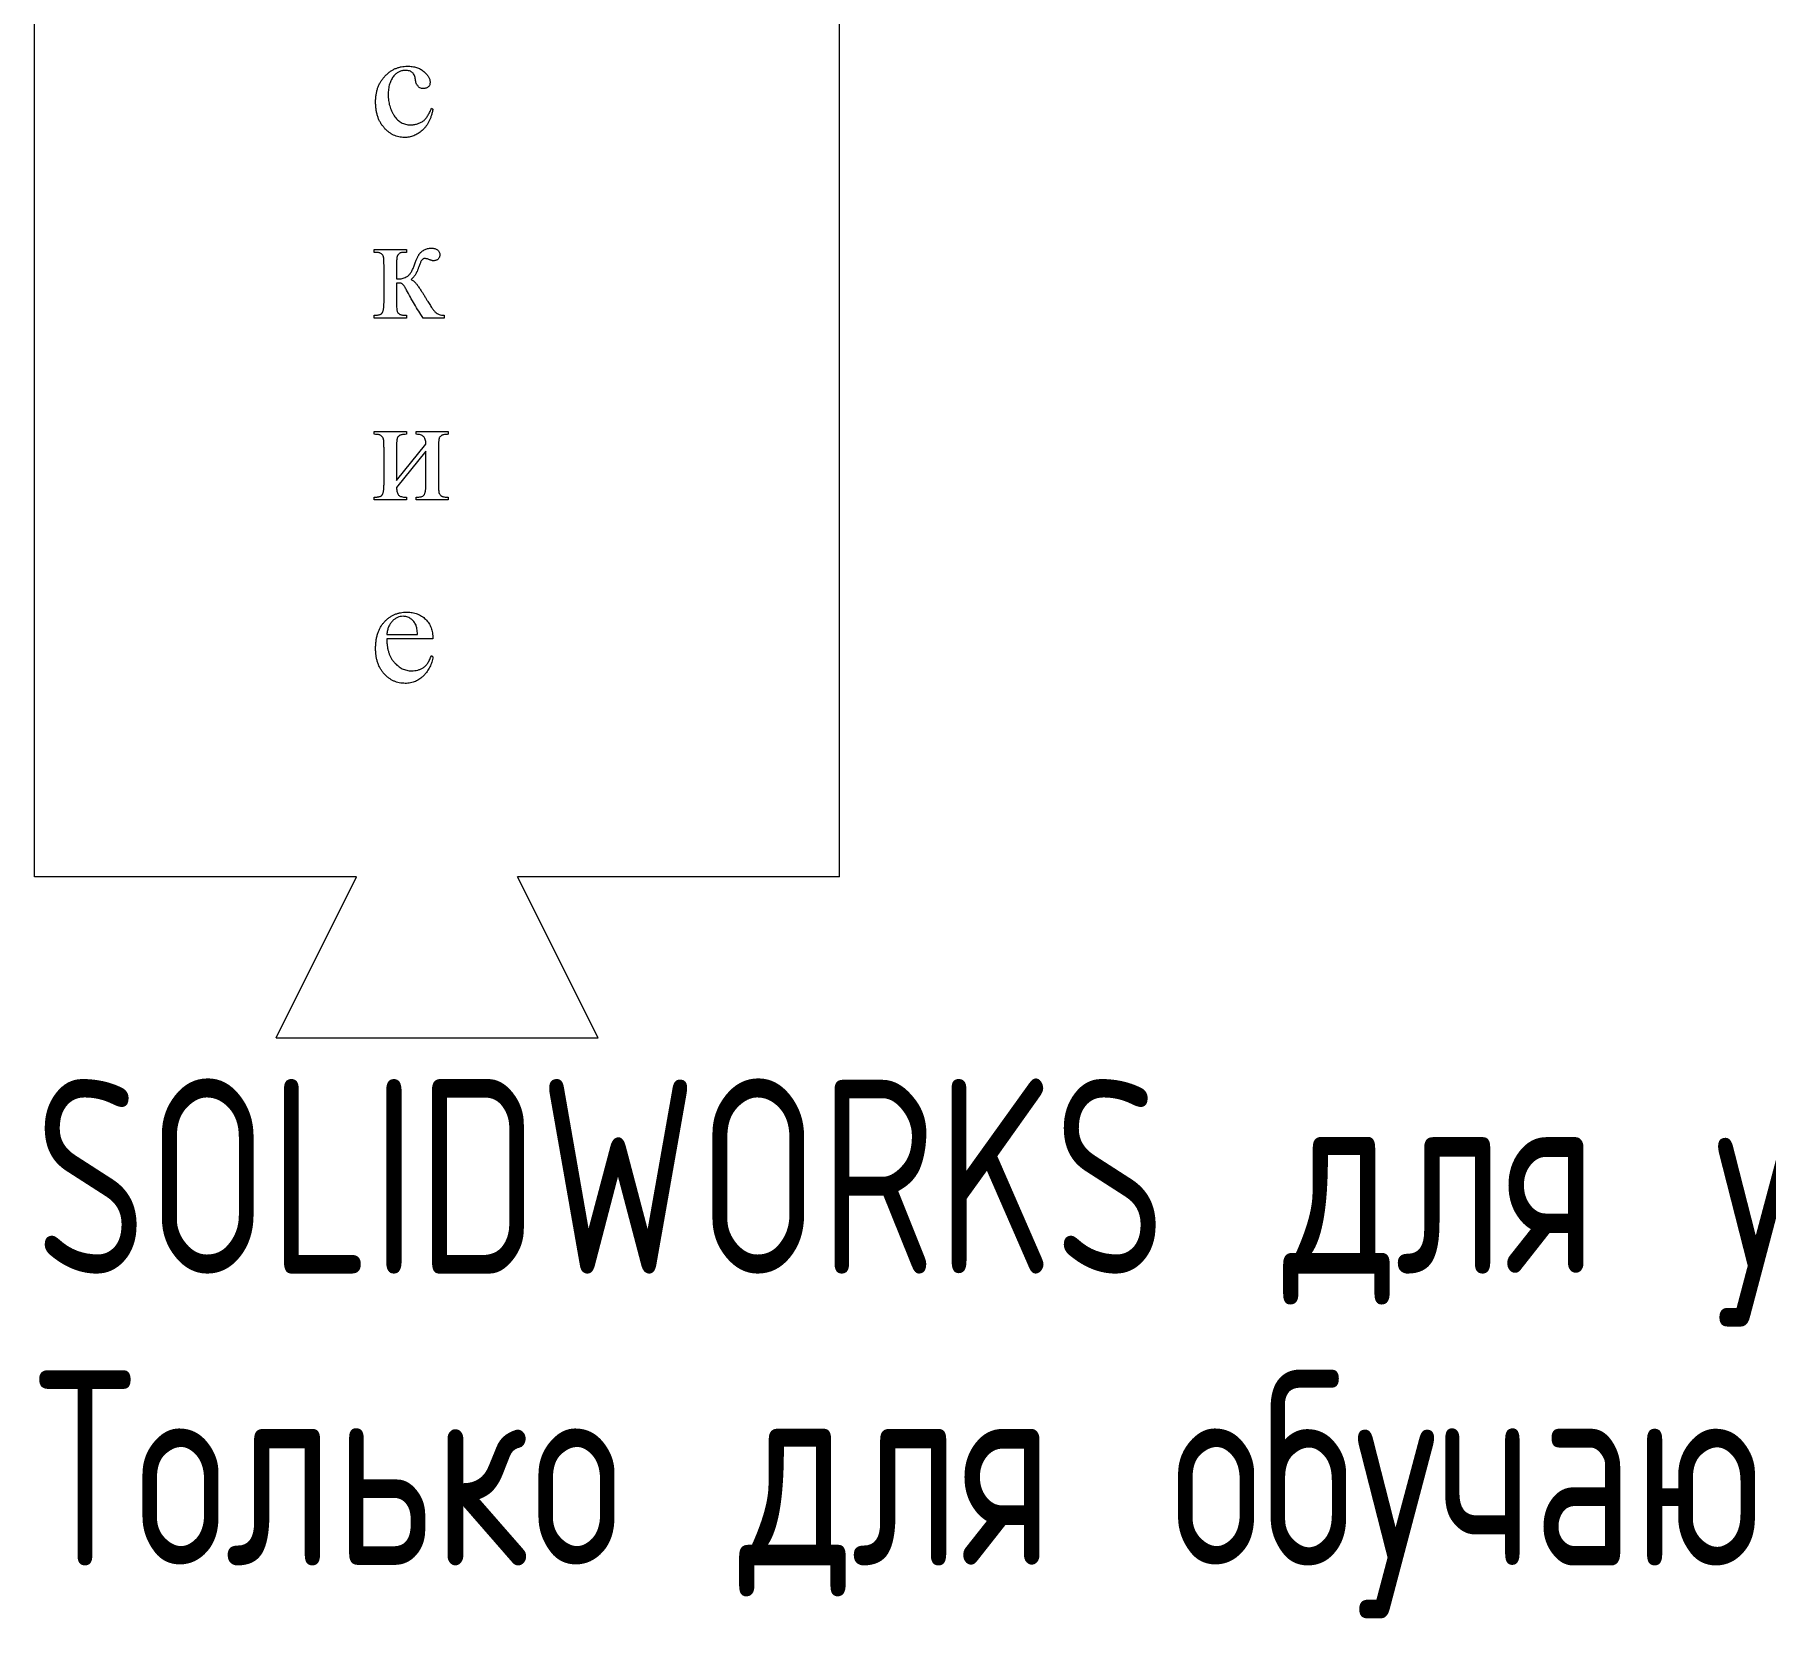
# Model space of a CAD drawing. Header units: millimetres. Extents: x -10 to 76, y -35.9 to 42.5.
# Drawn here: x -10 to 33, y -35.92 to 3.43 of the extents above; entities that cross this region are included whole.
import ezdxf

# ---------------------------------------------------------------- set-up
doc = ezdxf.new("R2010")
doc.units = ezdxf.units.MM
doc.styles.add('SLDTEXTSTYLE0', font='TXT', dxfattribs={"width": 0.7, "bigfont": 'bigfont'})

msp = doc.modelspace()

# ---------------------------------------------------------------- linework, layer by layer
at = {"color": 7, "linetype": 'Continuous', "lineweight": 15}
for p, q in [((-10, -17.5), (-10, 42.5)), ((10, -17.5), (10, 42.5)), ((-0.139, 1.601), (-0.104, 1.576)), ((-1.563, -1.913), (-0.764, -1.913)), ((-1.563, -1.983), (-1.563, -1.913)), ((-0.764, -1.913), (-0.764, -1.983)), ((-1.319, -3.233), (-1.319, -2.295)), ((-1.007, -2.295), (-1.007, -2.639)), ((-1.007, -2.75), (-1.007, -3.233)), ((-1.563, -3.615), (-1.563, -3.545)), ((-0.764, -3.615), (-1.563, -3.615)), ((-0.764, -3.545), (-0.764, -3.615)), ((0.174, -3.615), (-0.345, -3.615)), ((0.174, -3.545), (0.174, -3.615)), ((-1.563, -6.434), (-0.764, -6.434)), ((-1.563, -6.503), (-1.563, -6.434)), ((-0.764, -6.434), (-0.764, -6.503)), ((-0.521, -6.434), (0.278, -6.434)), ((-0.521, -6.503), (-0.521, -6.434)), ((0.278, -6.434), (0.278, -6.503)), ((-1.319, -7.753), (-1.319, -6.837)), ((-1.007, -7.649), (-0.278, -6.747)), ((-1.007, -6.816), (-1.007, -7.649)), ((0.035, -6.816), (0.035, -7.753)), ((-0.278, -6.92), (-1.007, -7.823)), ((-0.278, -7.753), (-0.278, -6.92)), ((-1.563, -8.135), (-1.563, -8.066)), ((-0.764, -8.135), (-1.563, -8.135)), ((-0.764, -8.066), (-0.764, -8.135)), ((-0.521, -8.135), (-0.521, -8.066)), ((0.278, -8.135), (-0.521, -8.135)), ((0.278, -8.066), (0.278, -8.135)), ((-1.25, -11.476), (-0.486, -11.476)), ((-0.104, -11.58), (-1.25, -11.58)), ((-0.139, -11.997), (-0.104, -12.031)), ((-2, -17.5), (-10, -17.5)), ((-4, -21.5), (-2, -17.5)), ((10, -17.5), (2, -17.5)), ((4, -21.5), (2, -17.5)), ((-4, -21.5), (4, -21.5))]:
    msp.add_line(p, q, dxfattribs=at)
for points, knots in [([(-1.528, 1.756), (-1.527, 1.788), (-1.526, 1.851), (-1.514, 1.943), (-1.497, 2.03), (-1.471, 2.113), (-1.438, 2.191), (-1.398, 2.264), (-1.35, 2.333), (-1.296, 2.397), (-1.236, 2.454), (-1.173, 2.505), (-1.107, 2.547), (-1.039, 2.582), (-0.966, 2.609), (-0.892, 2.629), (-0.814, 2.64), (-0.761, 2.642), (-0.735, 2.642)], [0, 0, 0, 0, 0.072348, 0.141853, 0.208576, 0.273678, 0.337016, 0.399893, 0.46243, 0.525867, 0.588258, 0.648982, 0.707779, 0.765499, 0.823005, 0.880859, 0.939486, 1, 1, 1, 1]), ([(-0.735, 2.642), (-0.715, 2.642), (-0.676, 2.641), (-0.618, 2.635), (-0.563, 2.625), (-0.511, 2.611), (-0.462, 2.592), (-0.416, 2.57), (-0.372, 2.543), (-0.332, 2.513), (-0.295, 2.481), (-0.263, 2.448), (-0.236, 2.414), (-0.213, 2.38), (-0.195, 2.346), (-0.183, 2.312), (-0.176, 2.276), (-0.174, 2.253), (-0.174, 2.241)], [0, 0, 0, 0, 0.078987, 0.155461, 0.228504, 0.299874, 0.368913, 0.436633, 0.504566, 0.571733, 0.636809, 0.697707, 0.754863, 0.808202, 0.858269, 0.90707, 0.953934, 1, 1, 1, 1]), ([(-1.071, 2.404), (-1.083, 2.389), (-1.106, 2.359), (-1.135, 2.308), (-1.16, 2.255), (-1.18, 2.198), (-1.197, 2.137), (-1.207, 2.073), (-1.214, 2.005), (-1.215, 1.959), (-1.215, 1.935)], [0, 0, 0, 0, 0.114122, 0.229836, 0.347266, 0.467003, 0.592773, 0.722595, 0.857836, 1, 1, 1, 1]), ([(-0.783, 2.538), (-0.798, 2.538), (-0.826, 2.537), (-0.868, 2.531), (-0.907, 2.52), (-0.945, 2.505), (-0.98, 2.487), (-1.012, 2.463), (-1.044, 2.436), (-1.062, 2.415), (-1.071, 2.404)], [0, 0, 0, 0, 0.132232, 0.259003, 0.383955, 0.504737, 0.624374, 0.746234, 0.871404, 1, 1, 1, 1]), ([(-0.61, 2.481), (-0.621, 2.49), (-0.644, 2.508), (-0.686, 2.526), (-0.733, 2.536), (-0.766, 2.537), (-0.783, 2.538)], [0, 0, 0, 0, 0.2272266, 0.4659085, 0.7196171, 1, 1, 1, 1]), ([(-0.481, 2.159), (-0.488, 2.167), (-0.505, 2.183), (-0.52, 2.219), (-0.533, 2.261), (-0.538, 2.311), (-0.545, 2.362), (-0.559, 2.409), (-0.581, 2.449), (-0.601, 2.471), (-0.61, 2.481)], [0, 0, 0, 0, 0.09196, 0.195788, 0.319995, 0.466448, 0.616365, 0.752585, 0.879724, 1, 1, 1, 1]), ([(-0.34, 2.087), (-0.356, 2.087), (-0.386, 2.089), (-0.427, 2.102), (-0.461, 2.126), (-0.474, 2.148), (-0.481, 2.159)], [0, 0, 0, 0, 0.289795, 0.540036, 0.769652, 1, 1, 1, 1]), ([(-0.174, 2.241), (-0.174, 2.231), (-0.175, 2.209), (-0.183, 2.179), (-0.198, 2.152), (-0.217, 2.129), (-0.241, 2.109), (-0.27, 2.096), (-0.304, 2.088), (-0.327, 2.087), (-0.34, 2.087)], [0, 0, 0, 0, 0.127628, 0.248475, 0.364193, 0.481722, 0.600903, 0.722306, 0.855465, 1, 1, 1, 1]), ([(-0.812, 0.872), (-0.836, 0.872), (-0.883, 0.874), (-0.952, 0.886), (-1.018, 0.904), (-1.082, 0.93), (-1.144, 0.964), (-1.204, 1.006), (-1.261, 1.054), (-1.315, 1.11), (-1.365, 1.172), (-1.409, 1.24), (-1.446, 1.313), (-1.475, 1.392), (-1.5, 1.475), (-1.515, 1.565), (-1.526, 1.658), (-1.527, 1.723), (-1.528, 1.756)], [0, 0, 0, 0, 0.055667, 0.110708, 0.164861, 0.218935, 0.274423, 0.33124, 0.390095, 0.451778, 0.514749, 0.578206, 0.642458, 0.708369, 0.776852, 0.84772, 0.922137, 1, 1, 1, 1]), ([(-1.215, 1.935), (-1.215, 1.911), (-1.214, 1.863), (-1.207, 1.792), (-1.195, 1.723), (-1.179, 1.656), (-1.158, 1.591), (-1.132, 1.529), (-1.101, 1.469), (-1.067, 1.411), (-1.029, 1.358), (-0.986, 1.312), (-0.941, 1.272), (-0.892, 1.24), (-0.839, 1.215), (-0.783, 1.197), (-0.724, 1.186), (-0.684, 1.185), (-0.663, 1.184)], [0, 0, 0, 0, 0.070681, 0.139054, 0.206508, 0.272765, 0.338141, 0.402874, 0.467938, 0.533187, 0.596828, 0.657203, 0.714705, 0.771024, 0.826734, 0.882839, 0.940227, 1, 1, 1, 1]), ([(-0.104, 1.576), (-0.11, 1.547), (-0.122, 1.491), (-0.145, 1.41), (-0.172, 1.335), (-0.204, 1.265), (-0.239, 1.202), (-0.279, 1.144), (-0.323, 1.091), (-0.37, 1.045), (-0.421, 1.004), (-0.473, 0.969), (-0.526, 0.939), (-0.581, 0.914), (-0.637, 0.895), (-0.694, 0.881), (-0.753, 0.873), (-0.792, 0.872), (-0.812, 0.872)], [0, 0, 0, 0, 0.081088, 0.15785, 0.230956, 0.300948, 0.367854, 0.431957, 0.494197, 0.555482, 0.614988, 0.672319, 0.728291, 0.782908, 0.83709, 0.890849, 0.945156, 1, 1, 1, 1]), ([(-0.337, 1.286), (-0.328, 1.293), (-0.31, 1.309), (-0.286, 1.337), (-0.26, 1.369), (-0.236, 1.407), (-0.211, 1.448), (-0.187, 1.495), (-0.162, 1.546), (-0.147, 1.582), (-0.139, 1.601)], [0, 0, 0, 0, 0.0911581, 0.1904854, 0.298682, 0.4186141, 0.5463495, 0.6867228, 0.8374427, 1, 1, 1, 1]), ([(-0.663, 1.184), (-0.633, 1.185), (-0.575, 1.188), (-0.49, 1.207), (-0.41, 1.239), (-0.361, 1.27), (-0.337, 1.286)], [0, 0, 0, 0, 0.2556311, 0.5026382, 0.7489312, 1, 1, 1, 1]), ([(-1.319, -2.295), (-1.32, -2.28), (-1.32, -2.252), (-1.32, -2.212), (-1.322, -2.177), (-1.324, -2.146), (-1.327, -2.121), (-1.33, -2.1), (-1.334, -2.084), (-1.342, -2.063), (-1.364, -2.037), (-1.392, -2.012), (-1.426, -1.996), (-1.463, -1.989), (-1.509, -1.983), (-1.544, -1.983), (-1.563, -1.983)], [0, 0, 0, 0, 0.093907, 0.176501, 0.250116, 0.313632, 0.367104, 0.410627, 0.444661, 0.469031, 0.554788, 0.648797, 0.707506, 0.784336, 0.881162, 1, 1, 1, 1]), ([(-0.764, -1.983), (-0.784, -1.983), (-0.819, -1.983), (-0.866, -1.987), (-0.901, -1.992), (-0.931, -2.005), (-0.955, -2.028), (-0.977, -2.048), (-0.989, -2.067), (-0.993, -2.084), (-0.998, -2.106), (-1.001, -2.133), (-1.004, -2.166), (-1.005, -2.204), (-1.007, -2.248), (-1.007, -2.279), (-1.007, -2.295)], [0, 0, 0, 0, 0.1222594, 0.2191212, 0.2910432, 0.3397847, 0.4171978, 0.4989104, 0.5235314, 0.5586565, 0.6044032, 0.6608783, 0.7285014, 0.8070755, 0.8979412, 1, 1, 1, 1]), ([(-0.568, -2.314), (-0.562, -2.298), (-0.551, -2.267), (-0.534, -2.222), (-0.518, -2.181), (-0.503, -2.145), (-0.489, -2.113), (-0.476, -2.085), (-0.462, -2.061), (-0.447, -2.034), (-0.425, -2.005), (-0.394, -1.974), (-0.359, -1.946), (-0.32, -1.923), (-0.279, -1.903), (-0.235, -1.889), (-0.191, -1.88), (-0.161, -1.879), (-0.146, -1.878)], [0, 0, 0, 0, 0.078916, 0.151342, 0.217776, 0.277769, 0.331037, 0.378705, 0.420113, 0.455677, 0.520615, 0.586044, 0.653655, 0.723368, 0.793593, 0.86309, 0.931303, 1, 1, 1, 1]), ([(-0.307, -2.135), (-0.314, -2.136), (-0.328, -2.137), (-0.348, -2.146), (-0.366, -2.161), (-0.385, -2.182), (-0.401, -2.208), (-0.417, -2.241), (-0.432, -2.278), (-0.44, -2.306), (-0.445, -2.32)], [0, 0, 0, 0, 0.084761, 0.171884, 0.267899, 0.377541, 0.503906, 0.649294, 0.813972, 1, 1, 1, 1]), ([(-0.189, -2.166), (-0.201, -2.161), (-0.224, -2.153), (-0.255, -2.143), (-0.282, -2.137), (-0.299, -2.136), (-0.307, -2.135)], [0, 0, 0, 0, 0.318645, 0.589242, 0.816444, 1, 1, 1, 1]), ([(-0.146, -1.878), (-0.13, -1.879), (-0.101, -1.88), (-0.058, -1.889), (-0.021, -1.902), (0.011, -1.923), (0.037, -1.947), (0.056, -1.976), (0.067, -2.009), (0.069, -2.032), (0.069, -2.043)], [0, 0, 0, 0, 0.153745, 0.294103, 0.424033, 0.546815, 0.662945, 0.773828, 0.883323, 1, 1, 1, 1]), ([(0.069, -2.043), (0.069, -2.053), (0.068, -2.073), (0.06, -2.101), (0.046, -2.126), (0.028, -2.149), (0.005, -2.168), (-0.023, -2.181), (-0.055, -2.19), (-0.077, -2.191), (-0.089, -2.191)], [0, 0, 0, 0, 0.121112, 0.239222, 0.356143, 0.476822, 0.598919, 0.722779, 0.854409, 1, 1, 1, 1]), ([(-0.951, -2.642), (-0.932, -2.642), (-0.896, -2.64), (-0.842, -2.628), (-0.791, -2.608), (-0.749, -2.586), (-0.717, -2.562), (-0.693, -2.54), (-0.67, -2.513), (-0.649, -2.481), (-0.627, -2.446), (-0.606, -2.406), (-0.586, -2.362), (-0.574, -2.33), (-0.568, -2.314)], [0, 0, 0, 0, 0.101064, 0.201325, 0.301805, 0.40633, 0.461233, 0.521268, 0.585691, 0.656022, 0.732209, 0.814362, 0.904164, 1, 1, 1, 1]), ([(-0.445, -2.32), (-0.455, -2.345), (-0.472, -2.39), (-0.497, -2.451), (-0.517, -2.497), (-0.535, -2.532), (-0.556, -2.56), (-0.58, -2.59), (-0.611, -2.624), (-0.635, -2.647), (-0.648, -2.66)], [0, 0, 0, 0, 0.200564, 0.363184, 0.489199, 0.577015, 0.655852, 0.752031, 0.866017, 1, 1, 1, 1]), ([(-0.089, -2.191), (-0.096, -2.191), (-0.111, -2.19), (-0.135, -2.184), (-0.162, -2.177), (-0.18, -2.17), (-0.189, -2.166)], [0, 0, 0, 0, 0.204113, 0.43847, 0.704396, 1, 1, 1, 1]), ([(-1.007, -2.639), (-0.995, -2.64), (-0.976, -2.641), (-0.958, -2.642), (-0.951, -2.642)], [0, 0, 0, 0, 0.6251352, 1, 1, 1, 1]), ([(-0.938, -2.747), (-0.947, -2.747), (-0.97, -2.747), (-0.993, -2.749), (-1.007, -2.75)], [0, 0, 0, 0, 0.4057738, 1, 1, 1, 1]), ([(-0.761, -2.918), (-0.768, -2.904), (-0.781, -2.879), (-0.801, -2.843), (-0.821, -2.814), (-0.839, -2.789), (-0.859, -2.77), (-0.882, -2.755), (-0.909, -2.748), (-0.928, -2.747), (-0.938, -2.747)], [0, 0, 0, 0, 0.176324, 0.331474, 0.466102, 0.58145, 0.68417, 0.783784, 0.887503, 1, 1, 1, 1]), ([(-0.345, -3.615), (-0.382, -3.558), (-0.458, -3.445), (-0.564, -3.271), (-0.666, -3.096), (-0.729, -2.977), (-0.761, -2.918)], [0, 0, 0, 0, 0.25189, 0.503012, 0.751516, 1, 1, 1, 1]), ([(-0.648, -2.66), (-0.638, -2.664), (-0.617, -2.672), (-0.587, -2.691), (-0.556, -2.719), (-0.529, -2.746), (-0.505, -2.775), (-0.483, -2.805), (-0.456, -2.842), (-0.426, -2.887), (-0.392, -2.94), (-0.355, -3.001), (-0.313, -3.068), (-0.284, -3.116), (-0.269, -3.141)], [0, 0, 0, 0, 0.050406, 0.108021, 0.1736, 0.248249, 0.294719, 0.35457, 0.428404, 0.514547, 0.616191, 0.730218, 0.858305, 1, 1, 1, 1]), ([(-1.563, -3.545), (-1.55, -3.545), (-1.526, -3.544), (-1.493, -3.542), (-1.463, -3.537), (-1.436, -3.532), (-1.412, -3.524), (-1.393, -3.514), (-1.376, -3.503), (-1.363, -3.488), (-1.352, -3.471), (-1.344, -3.45), (-1.336, -3.424), (-1.33, -3.395), (-1.325, -3.36), (-1.322, -3.322), (-1.32, -3.279), (-1.32, -3.248), (-1.319, -3.233)], [0, 0, 0, 0, 0.07867, 0.149559, 0.2129, 0.270133, 0.322035, 0.367906, 0.40964, 0.448355, 0.488825, 0.536867, 0.591666, 0.655823, 0.728351, 0.809555, 0.900842, 1, 1, 1, 1]), ([(-1.007, -3.233), (-1.007, -3.259), (-1.006, -3.306), (-1.004, -3.37), (-0.998, -3.418), (-0.991, -3.452), (-0.979, -3.477), (-0.964, -3.496), (-0.945, -3.512), (-0.923, -3.525), (-0.894, -3.535), (-0.857, -3.54), (-0.813, -3.545), (-0.781, -3.545), (-0.764, -3.545)], [0, 0, 0, 0, 0.163987, 0.29444, 0.394041, 0.462143, 0.513377, 0.563022, 0.613211, 0.665031, 0.725407, 0.800747, 0.89216, 1, 1, 1, 1]), ([(-0.269, -3.141), (-0.257, -3.162), (-0.234, -3.201), (-0.199, -3.255), (-0.168, -3.305), (-0.138, -3.348), (-0.112, -3.387), (-0.087, -3.419), (-0.064, -3.446), (-0.039, -3.475), (-0.002, -3.503), (0.049, -3.526), (0.109, -3.542), (0.151, -3.544), (0.174, -3.545)], [0, 0, 0, 0, 0.112226, 0.214184, 0.306613, 0.390473, 0.463658, 0.528415, 0.583138, 0.628598, 0.711684, 0.798666, 0.894228, 1, 1, 1, 1]), ([(-1.319, -6.837), (-1.32, -6.821), (-1.32, -6.791), (-1.32, -6.748), (-1.322, -6.711), (-1.324, -6.678), (-1.327, -6.651), (-1.33, -6.629), (-1.334, -6.612), (-1.342, -6.589), (-1.364, -6.562), (-1.392, -6.535), (-1.426, -6.517), (-1.462, -6.509), (-1.509, -6.504), (-1.544, -6.504), (-1.563, -6.503)], [0, 0, 0, 0, 0.095799, 0.181802, 0.256983, 0.322441, 0.377141, 0.42117, 0.456021, 0.481503, 0.567561, 0.660854, 0.7183, 0.79249, 0.885655, 1, 1, 1, 1]), ([(-0.764, -6.503), (-0.782, -6.504), (-0.814, -6.504), (-0.859, -6.508), (-0.894, -6.515), (-0.927, -6.529), (-0.957, -6.553), (-0.98, -6.577), (-0.991, -6.599), (-0.994, -6.616), (-0.999, -6.637), (-1.001, -6.663), (-1.004, -6.694), (-1.005, -6.73), (-1.007, -6.771), (-1.007, -6.801), (-1.007, -6.816)], [0, 0, 0, 0, 0.1120778, 0.2041816, 0.2783152, 0.3346332, 0.4276502, 0.5160293, 0.5423492, 0.5774828, 0.6225333, 0.677143, 0.743018, 0.8177793, 0.9038091, 1, 1, 1, 1]), ([(-0.278, -6.747), (-0.279, -6.726), (-0.281, -6.687), (-0.292, -6.634), (-0.309, -6.591), (-0.334, -6.557), (-0.368, -6.532), (-0.411, -6.516), (-0.463, -6.505), (-0.501, -6.504), (-0.521, -6.503)], [0, 0, 0, 0, 0.157004, 0.292089, 0.406113, 0.505202, 0.603474, 0.716453, 0.84726, 1, 1, 1, 1]), ([(0.278, -6.503), (0.26, -6.504), (0.227, -6.504), (0.183, -6.508), (0.148, -6.515), (0.114, -6.529), (0.084, -6.553), (0.062, -6.577), (0.051, -6.599), (0.047, -6.616), (0.043, -6.637), (0.041, -6.663), (0.037, -6.694), (0.036, -6.73), (0.035, -6.771), (0.035, -6.801), (0.035, -6.816)], [0, 0, 0, 0, 0.1120778, 0.2041816, 0.2783152, 0.3346332, 0.4276502, 0.5160293, 0.5423492, 0.5774828, 0.6225333, 0.677143, 0.743018, 0.8177793, 0.9038091, 1, 1, 1, 1]), ([(-1.563, -8.066), (-1.55, -8.066), (-1.526, -8.065), (-1.493, -8.063), (-1.463, -8.058), (-1.436, -8.053), (-1.412, -8.045), (-1.393, -8.035), (-1.376, -8.024), (-1.363, -8.009), (-1.352, -7.992), (-1.344, -7.971), (-1.336, -7.945), (-1.33, -7.916), (-1.325, -7.881), (-1.322, -7.842), (-1.32, -7.799), (-1.32, -7.769), (-1.319, -7.753)], [0, 0, 0, 0, 0.07867, 0.149559, 0.2129, 0.270133, 0.322035, 0.367906, 0.40964, 0.448355, 0.488825, 0.536867, 0.591666, 0.655823, 0.728351, 0.809555, 0.900842, 1, 1, 1, 1]), ([(-1.007, -7.823), (-1.006, -7.844), (-1.004, -7.883), (-0.994, -7.936), (-0.98, -7.979), (-0.96, -8.015), (-0.927, -8.039), (-0.884, -8.054), (-0.828, -8.064), (-0.787, -8.065), (-0.764, -8.066)], [0, 0, 0, 0, 0.15713, 0.289234, 0.399759, 0.491168, 0.582772, 0.693427, 0.832358, 1, 1, 1, 1]), ([(-0.521, -8.066), (-0.499, -8.066), (-0.458, -8.065), (-0.402, -8.055), (-0.358, -8.039), (-0.33, -8.018), (-0.314, -7.996), (-0.305, -7.975), (-0.296, -7.95), (-0.289, -7.92), (-0.284, -7.885), (-0.281, -7.845), (-0.278, -7.801), (-0.278, -7.77), (-0.278, -7.753)], [0, 0, 0, 0, 0.140862, 0.258419, 0.354011, 0.434773, 0.475729, 0.523826, 0.580617, 0.645263, 0.71919, 0.803075, 0.897046, 1, 1, 1, 1]), ([(0.035, -7.753), (0.035, -7.768), (0.035, -7.796), (0.035, -7.835), (0.037, -7.87), (0.039, -7.901), (0.042, -7.926), (0.045, -7.947), (0.049, -7.963), (0.057, -7.985), (0.079, -8.011), (0.108, -8.037), (0.142, -8.053), (0.179, -8.06), (0.225, -8.066), (0.259, -8.066), (0.278, -8.066)], [0, 0, 0, 0, 0.091622, 0.174196, 0.246663, 0.310163, 0.363622, 0.407135, 0.441978, 0.467395, 0.554713, 0.650292, 0.708987, 0.786643, 0.882322, 1, 1, 1, 1]), ([(-1.528, -11.827), (-1.527, -11.792), (-1.526, -11.725), (-1.515, -11.626), (-1.499, -11.534), (-1.474, -11.447), (-1.443, -11.366), (-1.405, -11.291), (-1.36, -11.222), (-1.308, -11.16), (-1.251, -11.103), (-1.19, -11.055), (-1.125, -11.013), (-1.058, -10.978), (-0.986, -10.952), (-0.911, -10.934), (-0.832, -10.922), (-0.778, -10.921), (-0.751, -10.92)], [0, 0, 0, 0, 0.077568, 0.151102, 0.22088, 0.287607, 0.351649, 0.414317, 0.475022, 0.535824, 0.595501, 0.653268, 0.709944, 0.766468, 0.822806, 0.880197, 0.93896, 1, 1, 1, 1]), ([(-0.845, -11.024), (-0.869, -11.026), (-0.918, -11.029), (-0.988, -11.052), (-1.054, -11.091), (-1.104, -11.133), (-1.14, -11.175), (-1.166, -11.209), (-1.187, -11.246), (-1.206, -11.286), (-1.222, -11.33), (-1.234, -11.376), (-1.244, -11.425), (-1.248, -11.458), (-1.25, -11.476)], [0, 0, 0, 0, 0.109558, 0.218079, 0.329936, 0.450508, 0.513312, 0.576744, 0.640897, 0.707463, 0.775895, 0.8475, 0.922135, 1, 1, 1, 1]), ([(-0.524, -11.246), (-0.532, -11.23), (-0.548, -11.197), (-0.578, -11.153), (-0.616, -11.115), (-0.658, -11.083), (-0.702, -11.057), (-0.749, -11.038), (-0.796, -11.027), (-0.829, -11.025), (-0.845, -11.024)], [0, 0, 0, 0, 0.1336848, 0.2633408, 0.3908939, 0.5194218, 0.6456634, 0.7662008, 0.8824553, 1, 1, 1, 1]), ([(-0.751, -10.92), (-0.728, -10.921), (-0.682, -10.921), (-0.616, -10.931), (-0.553, -10.944), (-0.493, -10.964), (-0.436, -10.989), (-0.383, -11.02), (-0.332, -11.057), (-0.285, -11.099), (-0.242, -11.145), (-0.205, -11.196), (-0.174, -11.251), (-0.149, -11.31), (-0.128, -11.372), (-0.115, -11.438), (-0.105, -11.508), (-0.105, -11.555), (-0.104, -11.58)], [0, 0, 0, 0, 0.06686, 0.130565, 0.192612, 0.253023, 0.312378, 0.372003, 0.431406, 0.492393, 0.553344, 0.613477, 0.674008, 0.735007, 0.797564, 0.862161, 0.929489, 1, 1, 1, 1]), ([(-1.25, -11.58), (-1.25, -11.61), (-1.249, -11.669), (-1.24, -11.756), (-1.226, -11.836), (-1.207, -11.913), (-1.181, -11.984), (-1.149, -12.05), (-1.112, -12.111), (-1.082, -12.148), (-1.067, -12.166)], [0, 0, 0, 0, 0.145298, 0.282607, 0.413383, 0.537531, 0.658161, 0.774179, 0.887919, 1, 1, 1, 1]), ([(-0.486, -11.476), (-0.488, -11.451), (-0.491, -11.404), (-0.499, -11.341), (-0.509, -11.289), (-0.519, -11.259), (-0.524, -11.246)], [0, 0, 0, 0, 0.32401, 0.598113, 0.821434, 1, 1, 1, 1]), ([(-0.793, -12.691), (-0.818, -12.69), (-0.867, -12.689), (-0.939, -12.678), (-1.008, -12.659), (-1.075, -12.633), (-1.139, -12.601), (-1.2, -12.56), (-1.258, -12.512), (-1.313, -12.458), (-1.363, -12.397), (-1.408, -12.33), (-1.445, -12.259), (-1.475, -12.182), (-1.499, -12.101), (-1.515, -12.014), (-1.526, -11.922), (-1.527, -11.859), (-1.528, -11.827)], [0, 0, 0, 0, 0.058687, 0.115803, 0.172049, 0.227982, 0.284234, 0.341663, 0.400932, 0.462343, 0.524953, 0.587602, 0.650945, 0.715295, 0.782171, 0.851475, 0.923806, 1, 1, 1, 1]), ([(-0.104, -12.031), (-0.108, -12.053), (-0.115, -12.097), (-0.132, -12.16), (-0.153, -12.222), (-0.179, -12.281), (-0.209, -12.338), (-0.244, -12.393), (-0.284, -12.445), (-0.327, -12.495), (-0.375, -12.541), (-0.426, -12.581), (-0.48, -12.616), (-0.537, -12.643), (-0.597, -12.665), (-0.66, -12.68), (-0.725, -12.689), (-0.77, -12.69), (-0.793, -12.691)], [0, 0, 0, 0, 0.0639927, 0.1268413, 0.1890425, 0.2505389, 0.3124587, 0.3746751, 0.4374289, 0.5016011, 0.565263, 0.6271915, 0.6882505, 0.7482945, 0.8091981, 0.8707847, 0.9343636, 1, 1, 1, 1]), ([(-0.634, -12.378), (-0.607, -12.378), (-0.555, -12.376), (-0.479, -12.361), (-0.409, -12.337), (-0.354, -12.308), (-0.314, -12.28), (-0.285, -12.252), (-0.257, -12.221), (-0.231, -12.185), (-0.206, -12.145), (-0.182, -12.1), (-0.159, -12.05), (-0.146, -12.015), (-0.139, -11.997)], [0, 0, 0, 0, 0.1188818, 0.2316244, 0.3401456, 0.4473947, 0.5025717, 0.560444, 0.6217679, 0.6876745, 0.7575347, 0.8328546, 0.9139408, 1, 1, 1, 1]), ([(-1.067, -12.166), (-1.052, -12.183), (-1.022, -12.216), (-0.972, -12.259), (-0.921, -12.296), (-0.867, -12.326), (-0.812, -12.35), (-0.754, -12.366), (-0.695, -12.377), (-0.654, -12.378), (-0.634, -12.378)], [0, 0, 0, 0, 0.137734, 0.267997, 0.395079, 0.51732, 0.636725, 0.756557, 0.87691, 1, 1, 1, 1])]:
    msp.add_open_spline(points, degree=3, knots=knots, dxfattribs=at)

# ---------------------------------------------------------------- texts
at = {"color": 7, "linetype": 'Continuous', "char_height": 4.83362, "attachment_point": 1, "style": 'SLDTEXTSTYLE0'}
for s, insert in [('SOLIDWORKS \\M+18474\\M+1847C\\M+18491 \\M+18485\\M+18489\\M+18475\\M+18471\\M+1847E\\M+1848D\\M+18487 \\M+18478\\M+18470\\M+18472\\M+18475\\M+18474\\M+18475\\M+1847E\\M+18479\\M+1847A.', (-10, -22.52)), ('\\M+18453\\M+18480\\M+1847C\\M+1848E\\M+1847B\\M+18480 \\M+18474\\M+1847C\\M+18491 \\M+18480\\M+18471\\M+18485\\M+18489\\M+18470\\M+18490\\M+1848B\\M+18479\\M+18487 \\M+18488\\M+18475\\M+1847C\\M+18475\\M+1847A.', (-10, -29.77))]:
    msp.add_mtext(s, dxfattribs=dict(at, insert=insert))

doc.saveas('drawing.dxf')
